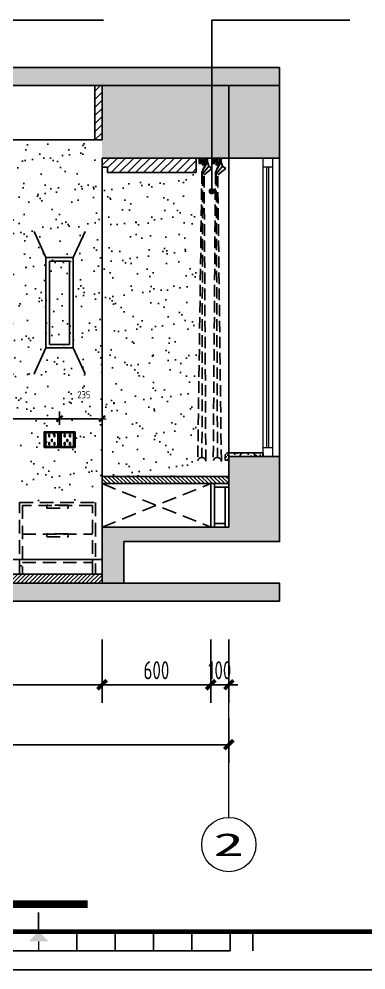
# Model space of a CAD drawing. Header units: millimetres. Extents: x 104198 to 1296755, y -81101 to 81453.
# Drawn here: x 635397 to 637314, y -28742 to -23485 of the extents above; entities that cross this region are included whole.
import ezdxf
from ezdxf.enums import TextEntityAlignment as Align
from ezdxf.xclip import XClip

# ---------------------------------------------------------------- set-up
doc = ezdxf.new("R2010")
doc.units = ezdxf.units.MM
doc.header["$XCLIPFRAME"] = 0
doc.header["$PDMODE"] = 3
for name, pattern in [('Ax-B-comp-L2qt-$0$Ax-B-comp-LG-$0${ Wide Dash }', [12, 4, -2, 4, -2]), ('DASH', [8.89, 6.35, -2.54]), ('HIDDEN2', [0.1875, 0.125, -0.0625])]:
    doc.linetypes.add(name, pattern=pattern)
doc.layers.get('Defpoints').update_dxf_attribs({"color": 250})
for name, color, linetype in [('0家具', 51, 'Continuous'), ('11-PL-原始门窗', 1, 'Continuous'), ('11-插座图', 1, 'Continuous'), ('D■02 地材填充', 250, 'Continuous'), ('FIXTURE', 2, 'Continuous'), ('MF-活动家具', 40, 'Continuous'), ('图纸图框', 165, 'Continuous'), ('墙体', 7, 'Continuous'), ('窗户', 1, 'Continuous')]:
    doc.layers.add(name, color=color, linetype=linetype)
for name, color, linetype, lineweight in [('Axle Number', 150, 'Continuous', 0), ('P★01 活动家具', 51, 'Continuous', 0), ('P★06 平面窗户', 60, 'Continuous', 0)]:
    doc.layers.add(name, color=color, linetype=linetype, lineweight=lineweight)
doc.styles.add('CCD_DIM', font='ARCHS.SHX')
doc.styles.add('尺寸标注', font='ARCHS.SHX', dxfattribs={"width": 0.8})
doc.styles.add('轴号', font='', dxfattribs={"width": 0.8})
doc.styles.add('黑体', font='simhei.ttf', dxfattribs={"width": 0.7})
doc.styles.get('轴号').set_extended_font_data('SimSun')
doc.dimstyles.new('海龍1：20', dxfattribs={"dimscale": 20, "dimtxt": 2, "dimasz": 1, "dimexe": 2, "dimexo": 2, "dimgap": 0.6, "dimtad": 1, "dimdec": 0, "dimrnd": 5, "dimdsep": 46, "dimtxsty": 'CCD_DIM', "dimblk": 'WS-cj', "dimcen": 1, "dimclrd": 44, "dimclre": 44, "dimclrt": 2, "dimadec": 0, "dimazin": 2, "dimtfac": 1, "dimtdec": 4, "dimtix": 1, "dimtmove": 2, "dimatfit": 3, "dimldrblk": 'CCD_Leader_Arrow', "dimfxl": 5, "dimfxlon": 1, "dimtolj": 1, "dimarcsym": 0})
doc.dimstyles.new('海龍1：50', dxfattribs={"dimscale": 50, "dimtxt": 2, "dimasz": 1, "dimexe": 2, "dimexo": 2, "dimgap": 0.6, "dimtad": 1, "dimdec": 0, "dimrnd": 5, "dimdsep": 46, "dimtxsty": 'CCD_DIM', "dimblk": 'WS-cj', "dimcen": 1, "dimclrd": 44, "dimclre": 44, "dimclrt": 2, "dimadec": 0, "dimazin": 2, "dimtfac": 1, "dimtdec": 4, "dimtix": 1, "dimtmove": 2, "dimatfit": 3, "dimldrblk": 'CCD_Leader_Arrow', "dimfxl": 5, "dimfxlon": 1, "dimtolj": 1, "dimarcsym": 0})
doc.dimstyles.new('立面标注', dxfattribs={"dimtxt": 100, "dimasz": 35, "dimexe": 20, "dimexo": 100, "dimtad": 1, "dimdec": 0, "dimtxsty": '黑体', "dimblk": 'ARCHTICK', "dimcen": 80, "dimdle": 20, "dimclrd": 251, "dimclre": 251, "dimclrt": 256, "dimadec": 0, "dimazin": 0, "dimtfac": 1, "dimtdec": 0, "dimtix": 1, "dimtmove": 2, "dimatfit": 3, "dimldrblk": 'DOT', "dimfxl": 200, "dimfxlon": 1, "dimarcsym": 0})

# ---------------------------------------------------------------- blocks, each defined once
blk = doc.blocks.new('kjghhgdgfhdhgfh')
at = {"layer": '图纸图框', "color": 165}
for p, q in [((1235.736097114308, -516.6322323388636), (1235.736097114308, -513.1311886968824)), ((1242.738184398277, -520.1332759807351), (1242.738184398277, -516.6322323388636)), ((1249.74027168213, -520.1332759807351), (1249.74027168213, -516.6322323388636)), ((1256.742358965983, -520.1332759807351), (1256.742358965983, -516.6322323388636)), ((1263.744446249947, -520.1332759807351), (1263.744446249947, -516.6322323388636)), ((1270.746533533805, -520.1332759807351), (1270.746533533805, -516.6322323388636)), ((1274.877765031257, -520.1332759807351), (1274.877765031257, -516.6322323388636)), ((1200.725660694923, -520.1332759807351), (1270.746533533805, -520.1332759807351)), ((1018.449156697091, -523.6475894229297), (1438.44652398302, -523.6475894229297)), ((1018.44915656821, -523.6475897729335), (1438.446523854134, -523.6475897729335)), ((1018.44915656821, -523.6475911731757), (1438.446523854134, -523.6475911731757)), ((1018.449156697091, -523.6475908231721), (1438.44652398302, -523.6475908231721)), ((1018.449156697091, -523.6475908231721), (1438.44652398302, -523.6475908231721))]:
    blk.add_line(p, q, dxfattribs=at)
at = {"layer": '图纸图框', "color": 165, "const_width": 0.840250474066758}
blk.add_lwpolyline([(1431.444436699053, -233.6664052710039), (1035.954374906786, -233.6664052710039), (1035.954374906786, -516.6322323388636), (1431.444436699053, -516.6322323388636)], close=True, dxfattribs=at)
at = {"layer": '图纸图框', "color": 165, "const_width": 0.2100626185166894}
blk.add_lwpolyline([(1235.736097114308, -518.3827541597987), (1235.736097114308, -520.1332759807351)], dxfattribs=at)
at = {"layer": '图纸图框', "color": 165}
blk.add_solid([(1237.486618935353, -518.3827541597987), (1233.98557529337, -518.3827541597987), (1235.736097114308, -516.6322323388636)], dxfattribs=at)
blk = doc.blocks.new('fhdghrthe')
at = {"layer": '11-PL-原始门窗', "color": 251}
for p, q in [((572626.0014296011, 18110.09284391639), (569696.0014296011, 18110.09284391639)), ((572626.0014296011, 18030.09284391639), (569776.0014296011, 18030.09284391639))]:
    blk.add_line(p, q, dxfattribs=at)
at = {"layer": 'P★01 活动家具', "color": 250}
blk.add_line((570036.001429601, 17770.09284391639), (572626.0014296011, 17770.09284391639), dxfattribs=at)
at = {"layer": '墙体', "color": 251}
blk.add_line((570216.0014296011, 17250.09284391639), (572626.0014296011, 17250.09284391639), dxfattribs=at)
at = {"layer": '窗户', "color": 1}
for p, q in [((572626.0014296011, 18190.09284391639), (569616.0014296011, 18190.09284391639)), ((572626.0014296011, 17950.09284391639), (569856.0014296011, 17950.09284391639))]:
    blk.add_line(p, q, dxfattribs=at)
blk = doc.blocks.new('tggg')
at = {"layer": 'MF-活动家具', "color": 8, "linetype": 'Continuous'}
for p, q in [((7229.87220255618, -26803.88507350978), (7163.16632020317, -26803.88507350978)), ((7163.16632020317, -26803.88507350978), (7163.16632020317, -26879.76742645122)), ((7229.87220255618, -26803.88507350978), (7229.87220255618, -26879.76742645122)), ((7229.87220255618, -26879.76742645122), (7163.16632020317, -26879.76742645122))]:
    blk.add_line(p, q, dxfattribs=at)
at = {"layer": 'MF-活动家具', "color": 2, "linetype": 'Continuous'}
blk.add_lwpolyline([(7239.519261379792, -26884.82624998062), (7153.519261379559, -26884.82624998062), (7153.519261379559, -26798.82624998038), (7239.519261379792, -26798.82624998038)], close=True, dxfattribs=at)
at = {"layer": 'MF-活动家具', "color": 8, "linetype": 'Continuous'}
for points in [[(7179.566133090942, -26825.42391664558), (7184.171437376535, -26825.42391664558), (7184.171437376535, -26813.83885296071), (7179.566133090942, -26813.83885296071)], [(7179.566133090942, -26869.4455631561), (7184.171437376535, -26869.4455631561), (7184.171437376535, -26857.86049947123), (7179.566133090942, -26857.86049947123)], [(7194.216609237141, -26851.43780408868), (7198.821913522763, -26851.43780408868), (7198.821913522763, -26839.93049168139), (7194.216609237141, -26839.93049168139)], [(7213.472389668699, -26825.42391664558), (7208.867085383077, -26825.42391664558), (7208.867085383077, -26813.83885296071), (7213.472389668699, -26813.83885296071)], [(7213.472389668699, -26869.4455631561), (7208.867085383077, -26869.4455631561), (7208.867085383077, -26857.86049947123), (7213.472389668699, -26857.86049947123)]]:
    blk.add_lwpolyline(points, close=True, dxfattribs=at)
blk = doc.blocks.new('fhgfhdfhrthe')
at = {"color": 8}
for points in [[(591314.2295047104, -24734.5620213756), (591248.4560682914, -24591.40824785028)], [(591464.2295047104, -24734.5620213756), (591530.0029411294, -24591.40824785028)], [(591314.2295047104, -25234.5620213756), (591248.4560682914, -25377.71579490096)], [(591464.2295047104, -25234.5620213756), (591530.0029411294, -25377.71579490096)]]:
    blk.add_lwpolyline(points, dxfattribs=at)
for points in [[(591464.2295047104, -24734.5620213756), (591314.2295047104, -24734.5620213756), (591314.2295047104, -25234.5620213756), (591464.2295047104, -25234.5620213756)], [(591444.2295047104, -24754.5620213756), (591334.2295047104, -24754.5620213756), (591334.2295047104, -25214.5620213756), (591444.2295047104, -25214.5620213756)]]:
    blk.add_lwpolyline(points, close=True, dxfattribs=at)
blk = doc.blocks.new('_ArchTick')
at = {"color": 2, "linetype": 'ByBlock', "const_width": 0.4}
blk.add_lwpolyline([(-0.5, -0.5), (0.5, 0.5)], dxfattribs=at)
blk = doc.blocks.new('*D671')
at = {"color": 44, "lineweight": -2, "transparency": 16777216}
for p, q in [((633156.0619984849, -26914.99720443529), (633156.0619984849, -27264.99720443529)), ((635856.061998485, -26914.99720443529), (635856.061998485, -27264.99720443529)), ((635856.061998485, -27164.99720443529), (633156.0619984849, -27164.99720443529))]:
    blk.add_line(p, q, dxfattribs=at)
at = {"layer": 'Defpoints', "color": 0, "transparency": 16777216}
for p in [(635856.061998485, -26293.46156288334), (633156.0619984849, -26553.46156288334), (633156.0619984849, -27164.99720443529)]:
    blk.add_point(p, dxfattribs=at)
at = {"color": 44, "lineweight": -2, "transparency": 16777216, "xscale": 50, "yscale": 50, "zscale": 50, "rotation": 180}
blk.add_blockref('_ArchTick', (633156.0619984849, -27164.99720443529), dxfattribs=at)
at = {"color": 44, "lineweight": -2, "transparency": 16777216, "xscale": 50, "yscale": 50, "zscale": 50}
blk.add_blockref('_ArchTick', (635856.061998485, -27164.99720443529), dxfattribs=at)
at = {"color": 2, "transparency": 16777216, "insert": (634506.0619984849, -27084.99720443529), "char_height": 100, "attachment_point": 5, "style": '尺寸标注'}
blk.add_mtext('\\A1;2700', dxfattribs=at)
blk = doc.blocks.new('CCD_Leader_Arrow')
at = {"color": 50, "linetype": 'ByBlock'}
blk.add_line((0, 0), (-1, 0), dxfattribs=at)
for points in [[(-0.8586479999999881, 0.6683735999999953), (-0.5965191999999888, 0.8519200000000069), (-0.2400000000000091, 0), (0, 0)], [(-0.8586479999999881, -0.6683735999999953), (-0.5965191999999888, -0.8519200000000069), (-0.2400000000000091, 0), (0, 0)]]:
    blk.add_solid(points, dxfattribs=at)
blk = doc.blocks.new('WS-cj')
blk.add_hatch(color=2).paths.add_polyline_path([(0.5879038905250127, 0.8177135944101792), (-0.8177135944101792, -0.5879038905250127), (-0.5879038905245579, -0.817713594410634), (0.817713594410634, 0.5879038905247853)])
at = {"color": 2, "linetype": 'ByBlock', "lineweight": 0}
for p, q in [((-1.099999999999909, 0), (0, 0)), ((0, 0), (1.099999999999909, 0))]:
    blk.add_line(p, q, dxfattribs=at)
at = {"color": 2}
blk.add_lwpolyline([(0.5879038905250127, 0.8177135944101792), (-0.8177135944101792, -0.5879038905250127), (-0.5879038905245579, -0.817713594410634), (0.817713594410634, 0.5879038905247853)], close=True, dxfattribs=at)
blk = doc.blocks.new('*D672')
at = {"color": 44, "lineweight": -2, "transparency": 16777216}
for p, q in [((632556.0619984849, -27246.39183632564), (632556.0619984849, -27596.39183632564)), ((636556.061998485, -27350.58635713226), (636556.061998485, -27596.39183632564)), ((632556.0619984849, -27496.39183632564), (636556.061998485, -27496.39183632564))]:
    blk.add_line(p, q, dxfattribs=at)
at = {"layer": 'Defpoints', "color": 0, "transparency": 16777216}
for p in [(632556.0619984849, -26603.46156288334), (636556.061998485, -27250.58635713226), (636556.061998485, -27496.39183632564)]:
    blk.add_point(p, dxfattribs=at)
at = {"color": 44, "lineweight": -2, "transparency": 16777216, "xscale": 50, "yscale": 50, "zscale": 50, "rotation": 180}
blk.add_blockref('_ArchTick', (632556.0619984849, -27496.39183632564), dxfattribs=at)
at = {"color": 44, "lineweight": -2, "transparency": 16777216, "xscale": 50, "yscale": 50, "zscale": 50}
blk.add_blockref('_ArchTick', (636556.061998485, -27496.39183632564), dxfattribs=at)
at = {"color": 2, "transparency": 16777216, "insert": (634556.0619984849, -27416.39183632564), "char_height": 100, "attachment_point": 5, "style": '尺寸标注'}
blk.add_mtext('\\A1;4000', dxfattribs=at)
blk = doc.blocks.new('hl_Axis-A3')
at = {"color": 150, "ltscale": 2}
blk.add_line((16.00001264355095, -2.628404866592651e-05), (1.264355095287328e-05, -2.628404866555911e-05), dxfattribs=at)
at = {"color": 150}
blk.add_circle((19.00001264355095, -2.628404866592651e-05), 3, dxfattribs=at)
at = {"color": 2, "style": '轴号', "width": 3.15}
blk.add_attdef('轴号', text='', height=2.5, dxfattribs=at).set_placement((17.31251264355095, -1.273923342872195), (20.68751264355095, -1.273923342872195), align=Align.FIT)
blk = doc.blocks.new('*D673')
at = {"color": 44, "lineweight": -2, "transparency": 16777216}
for p, q in [((636456.061998485, -26914.99720443529), (636456.061998485, -27264.99720443529)), ((636556.061998485, -26914.99720443529), (636556.061998485, -27264.99720443529)), ((636456.061998485, -27164.99720443529), (636406.061998485, -27164.99720443529)), ((636456.061998485, -27164.99720443529), (636556.061998485, -27164.99720443529)), ((636556.061998485, -27164.99720443529), (636606.061998485, -27164.99720443529))]:
    blk.add_line(p, q, dxfattribs=at)
at = {"layer": 'Defpoints', "color": 0, "transparency": 16777216}
for p in [(636456.061998485, -26293.46156288334), (636556.061998485, -26293.46156288334), (636556.061998485, -27164.99720443529)]:
    blk.add_point(p, dxfattribs=at)
at = {"color": 44, "lineweight": -2, "transparency": 16777216, "xscale": 50, "yscale": 50, "zscale": 50}
blk.add_blockref('_ArchTick', (636456.061998485, -27164.99720443529), dxfattribs=at)
at = {"color": 44, "lineweight": -2, "transparency": 16777216, "xscale": 50, "yscale": 50, "zscale": 50, "rotation": 180}
blk.add_blockref('_ArchTick', (636556.061998485, -27164.99720443529), dxfattribs=at)
at = {"color": 2, "transparency": 16777216, "insert": (636506.061998485, -27084.99720443529), "char_height": 100, "attachment_point": 5, "style": '尺寸标注'}
blk.add_mtext('\\A1;100', dxfattribs=at)
blk = doc.blocks.new('*D674')
at = {"color": 44, "lineweight": -2, "transparency": 16777216}
for p, q in [((635856.061998485, -26914.99720443529), (635856.061998485, -27264.99720443529)), ((636456.061998485, -26914.99720443529), (636456.061998485, -27264.99720443529)), ((635856.061998485, -27164.99720443529), (636456.061998485, -27164.99720443529))]:
    blk.add_line(p, q, dxfattribs=at)
at = {"layer": 'Defpoints', "color": 0, "transparency": 16777216}
for p in [(635856.061998485, -26293.46156288334), (636456.061998485, -26293.46156288334), (636456.061998485, -27164.99720443529)]:
    blk.add_point(p, dxfattribs=at)
at = {"color": 44, "lineweight": -2, "transparency": 16777216, "xscale": 50, "yscale": 50, "zscale": 50, "rotation": 180}
blk.add_blockref('_ArchTick', (635856.061998485, -27164.99720443529), dxfattribs=at)
at = {"color": 44, "lineweight": -2, "transparency": 16777216, "xscale": 50, "yscale": 50, "zscale": 50}
blk.add_blockref('_ArchTick', (636456.061998485, -27164.99720443529), dxfattribs=at)
at = {"color": 2, "transparency": 16777216, "insert": (636156.061998485, -27084.99720443529), "char_height": 100, "attachment_point": 5, "style": '尺寸标注'}
blk.add_mtext('\\A1;600', dxfattribs=at)
blk = doc.blocks.new('rf g')
at = {"color": 250, "linetype": 'DASH', "ltscale": 10}
for p, q in [((595649.1476221359, -24315.4615628795), (595649.1476221362, -24320.38082271116)), ((595649.1476221359, -24322.37970078771), (595649.1476221362, -24334.52680637059)), ((595649.1476221359, -24322.37970078771), (595649.1476221359, -24334.52680637059)), ((595649.1476221359, -24336.52568444703), (595649.1476221359, -24341.4615628795)), ((595694.5211942568, -24313.4615628795), (595651.1476221359, -24313.4615628795)), ((595652.1476221359, -24338.4615628795), (595652.1476221362, -24318.4615628795)), ((595653.5678208645, -24322.91096680099), (595653.5678208645, -24337.92396347586)), ((595654.1476221359, -24316.46156287962), (595658.3468609913, -24316.46156287962)), ((595659.5678208645, -24337.92396347562), (595659.5678208645, -24322.91097498813)), ((595659.5678208645, -24337.92396347562), (595659.5678208645, -24322.91097498813)), ((595660.5320555535, -24316.46156287962), (595660.5320555537, -24318.4615628795)), ((595660.5320555535, -24316.46156287962), (595685.1367608393, -24316.46156287962)), ((595695.5124068861, -24335.09633002023, 1.704526948742568e-05), (595664.4701183299, -24392.19719391281, 1.704526948742568e-05)), ((595668.6344081964, -24339.08575660468), (595668.6344081964, -24329.40697595023)), ((595670.4344081965, -24330.74635954469), (595670.4344081965, -24317.60095993918)), ((595671.4202740025, -24316.46156287962), (595674.2485423903, -24316.46156287962)), ((595674.2485423903, -24331.88575660461), (595671.4202740025, -24331.88575660461)), ((595675.2344081963, -24317.60095993918), (595675.2344081963, -24330.74635954469)), ((595677.0344081963, -24329.40697595023), (595677.0344081963, -24339.08575660468)), ((595685.1367608393, -24316.46156287962), (595685.1367608395, -24318.4615628795)), ((595686.1009955283, -24337.92396347562), (595686.1009955283, -24322.91097498813)), ((595686.1009955283, -24337.92396347562), (595686.1009955283, -24322.91097498813)), ((595687.3219554015, -24316.46156287962), (595691.5211942568, -24316.46156287962)), ((595691.5211942568, -24316.46156287962), (595687.3219554015, -24316.46156287962)), ((595692.1009955283, -24322.91096680099), (595692.1009955283, -24337.92396347586)), ((595693.5211942568, -24318.4615628795), (595693.5211942568, -24338.4615628795)), ((595693.5211942568, -24338.4615628795), (595693.5211942568, -24318.4615628795)), ((595703.2489531662, -24359.01772451762, 1.704526948742568e-05), (595695.5124068861, -24335.09633002023, 1.704526948742568e-05)), ((595696.5211942568, -24315.4615628795), (595696.5211942568, -24320.38082271162)), ((595696.5211942568, -24322.37970078771), (595696.5211942573, -24334.5268063707)), ((595696.5211942568, -24322.37970078771), (595696.5211942568, -24334.5268063707)), ((595696.5211942573, -24336.52568444703), (595696.5211942568, -24341.4615628795)), ((595724.2336851219, -24315.4615628795), (595724.2336851219, -24320.38082271162)), ((595724.2336851219, -24322.37970078771), (595724.2336851219, -24334.5268063707)), ((595724.2336851219, -24322.37970078771), (595724.2336851216, -24334.5268063707)), ((595724.2336851216, -24336.52568444703), (595724.2336851219, -24341.4615628795)), ((595769.6072572428, -24313.4615628795), (595726.2336851219, -24313.4615628795)), ((595727.2336851219, -24338.4615628795), (595727.2336851219, -24318.4615628795)), ((595728.6538838502, -24322.91096680099), (595728.6538838502, -24337.92396347586)), ((595729.2336851219, -24316.46156287962), (595733.4329239773, -24316.46156287962)), ((595734.6538838502, -24337.92396347562), (595734.6538838502, -24322.91097498813)), ((595734.6538838502, -24337.92396347562), (595734.6538838502, -24322.91097498813)), ((595735.6181185395, -24316.46156287962), (595735.6181185395, -24318.4615628795)), ((595735.6181185395, -24316.46156287962), (595760.222823825, -24316.46156287962)), ((595770.5984698718, -24335.09633002023, 1.704526948742568e-05), (595739.5561813156, -24392.19719391281, 1.704526948742568e-05)), ((595743.7204711821, -24339.08575660491), (595743.7204711821, -24329.40697595046)), ((595745.5204711822, -24330.74635954492), (595745.5204711822, -24317.60095993965)), ((595746.5063369882, -24316.46156287962), (595749.3346053762, -24316.46156287962)), ((595749.3346053762, -24331.88575660461), (595746.5063369882, -24331.88575660461)), ((595750.3204711825, -24317.60095993965), (595750.3204711825, -24330.74635954492)), ((595752.120471182, -24329.40697595046), (595752.120471182, -24339.08575660491)), ((595760.222823825, -24316.46156287962), (595760.2228238252, -24318.4615628795)), ((595761.187058514, -24337.92396347562), (595761.187058514, -24322.91097498813)), ((595761.187058514, -24337.92396347562), (595761.187058514, -24322.91097498813)), ((595762.4080183872, -24316.46156287962), (595766.6072572428, -24316.46156287962)), ((595766.6072572428, -24316.46156287962), (595762.4080183872, -24316.46156287962)), ((595767.187058514, -24322.91096680099), (595767.187058514, -24337.92396347586)), ((595768.6072572428, -24318.4615628795), (595768.6072572428, -24338.4615628795)), ((595768.6072572428, -24338.4615628795), (595768.6072572428, -24318.4615628795)), ((595778.3350161519, -24359.01772451797, 1.704526948742568e-05), (595770.5984698718, -24335.09633002023, 1.704526948742568e-05)), ((595771.6072572428, -24315.4615628795), (595771.6072572428, -24320.38082271162)), ((595771.6072572428, -24322.37970078771), (595771.6072572428, -24334.5268063707)), ((595771.6072572428, -24322.37970078771), (595771.6072572428, -24334.5268063707)), ((595771.6072572428, -24336.52568444703), (595771.6072572428, -24341.4615628795)), ((595661.534705024, -24343.4615628795), (595651.1476221359, -24343.4615628795)), ((595659.2427584322, -24340.4615628795), (595654.1476221359, -24340.4615628795)), ((595660.0696015873, -24339.18498733954), (595659.2427584322, -24340.4615628795)), ((595661.534705024, -24343.4615628795), (595661.534705024, -24339.33520791633)), ((595668.6200887612, -24348.40225917124), (595666.6097287699, -24352.28984836279)), ((595666.6097287699, -24352.28984836279), (595668.3862502007, -24353.20852763497)), ((595668.3862502007, -24353.20852763497), (595670.2846888783, -24349.53736937733)), ((595668.6344081964, -24339.08575660468), (595668.6344081964, -24339.08575660468)), ((595681.974597388, -24354.52506078826), (595670.6742689908, -24377.09687339631)), ((595670.6742689908, -24377.09687339631), (595672.4931014657, -24377.92236569233)), ((595671.0344081963, -24343.42777741479), (595671.0344081963, -24339.71671099099)), ((595671.6344081964, -24343.88575660461), (595671.3344081964, -24343.88575660461)), ((595671.6344081967, -24351.68575660465), (595671.6344081964, -24342.9999973909)), ((595703.2489531662, -24359.01772451762, 1.704526948742568e-05), (595672.4635071647, -24396.36726369639, 1.704526948742568e-05)), ((595672.4931014657, -24377.92236569233), (595683.7205209346, -24356.21103301749)), ((595672.49980011, -24342.08575660468), (595673.1690162828, -24342.08575660468)), ((595672.4998001102, -24352.59999739088), (595673.169016283, -24352.59999739088)), ((595674.0344081963, -24343.36505037686), (595674.0344081963, -24351.68575660465)), ((595674.3344081964, -24343.88575660461), (595674.0344081963, -24343.88575660461)), ((595674.6344081964, -24339.71671099099), (595674.6344081964, -24343.42777741479)), ((595677.1692302078, -24405.59122435912, 1.704526948742568e-05), (595720.2051261044, -24371.75367745792, 1.704526948742568e-05)), ((595684.1341113688, -24343.4615628795), (595684.1341113688, -24339.33520791633)), ((595684.1341113688, -24343.4615628795), (595694.5211942568, -24343.4615628795)), ((595685.5992148055, -24339.18498733954), (595686.4260579608, -24340.4615628795)), ((595686.4260579608, -24340.4615628795), (595691.5211942568, -24340.4615628795)), ((595691.5211942568, -24340.4615628795), (595687.2372870897, -24340.4615628795)), ((595720.2051261044, -24371.75367745792, 1.704526948742568e-05), (595703.2489531662, -24359.01772451762, 1.704526948742568e-05)), ((595736.6207680097, -24343.4615628795), (595726.2336851219, -24343.4615628795)), ((595734.3288214179, -24340.4615628795), (595729.2336851219, -24340.4615628795)), ((595735.155664573, -24339.18498733954), (595734.3288214179, -24340.4615628795)), ((595736.6207680097, -24343.4615628795), (595736.6207680097, -24339.33520791633)), ((595743.7061517469, -24348.40225917136), (595741.6957917558, -24352.28984836279)), ((595741.6957917558, -24352.28984836279), (595743.4723131866, -24353.20852763497)), ((595743.4723131866, -24353.20852763497), (595745.370751864, -24349.53736937756)), ((595743.7204711821, -24339.08575660491), (595743.7204711821, -24339.08575660491)), ((595757.0606603737, -24354.52506078826), (595745.7603319765, -24377.09687339666)), ((595745.7603319765, -24377.09687339666), (595747.5791644519, -24377.92236569233)), ((595746.120471182, -24343.42777741479), (595746.120471182, -24339.71671099099)), ((595746.7204711821, -24343.88575660461), (595746.4204711821, -24343.88575660461)), ((595746.7204711824, -24351.68575660465), (595746.7204711821, -24342.9999973909)), ((595778.3350161519, -24359.01772451797, 1.704526948742568e-05), (595747.5495701507, -24396.36726369639, 1.704526948742568e-05)), ((595747.5791644519, -24377.92236569233), (595758.8065839203, -24356.21103301749)), ((595747.5858630957, -24342.08575660491), (595748.2550792685, -24342.08575660491)), ((595747.5858630959, -24352.59999739088), (595748.2550792685, -24352.59999739088)), ((595749.120471182, -24343.36505037686), (595749.1204711823, -24351.68575660465)), ((595749.4204711821, -24343.88575660461), (595749.120471182, -24343.88575660461)), ((595749.7204711821, -24339.71671099099), (595749.7204711821, -24343.42777741479)), ((595752.2552931937, -24405.59122435912, 1.704526948742568e-05), (595797.8408871088, -24371.75367745792, 1.704526948742568e-05)), ((595759.2201743545, -24343.4615628795), (595759.2201743545, -24339.33520791633)), ((595759.2201743545, -24343.4615628795), (595769.6072572428, -24343.4615628795)), ((595760.6852777912, -24339.18498733954), (595761.5121209463, -24340.4615628795)), ((595761.5121209463, -24340.4615628795), (595766.6072572428, -24340.4615628795)), ((595766.6072572428, -24340.4615628795), (595762.3233500756, -24340.4615628795)), ((595797.8408871088, -24371.75367745792, 1.704526948742568e-05), (595778.3350161519, -24359.01772451797, 1.704526948742568e-05)), ((595664.4701183299, -24392.19719391281, 1.704526948742568e-05), (595641.9096305296, -25988.18563581663, 1.704526948742568e-05)), ((595668.8192201066, -24404.39086756599, 1.704526948742568e-05), (595665.1283715777, -25964.27483530794, 1.704526948742568e-05)), ((595686.5123626674, -25987.64573282687, 1.704526948742568e-05), (595677.1692302078, -24405.59122435912, 1.704526948742568e-05)), ((595739.5561813156, -24392.19719391281, 1.704526948742568e-05), (595727.6520985486, -25988.18563581663, 1.704526948742568e-05)), ((595743.9052830923, -24404.39086756599, 1.704526948742568e-05), (595750.8708395967, -25964.27483530794, 1.704526948742568e-05)), ((595772.2548306864, -25987.64573282687, 1.704526948742568e-05), (595752.2552931937, -24405.59122435912, 1.704526948742568e-05))]:
    blk.add_line(p, q, dxfattribs=at)
for centre, radius, start, end in [((595651.1476221359, -24315.4615628795), 2, 90, 180), ((595649.1476221362, -24321.38026174961), 0.9994390381325501, 270.0000000133402, 90), ((595649.1476221362, -24335.52624540858), 0.9994390381325501, 270, 90.00000001334021), ((595654.147622136, -24318.46156287944), 1.999999999825377, 90.0000000066701, 180.0000000016675), ((595656.5678208645, -24324.16470477482), 3.251439512887316, 22.68053429881643, 157.3193326008022), ((595661.020501879, -24315.73411893344), 2.770835666684889, 195.2205892097525, 259.8467734637628), ((595669.0188435232, -24341.70843626047), 4.150705395976551, 95.31431011780643, 117.5623907654764), ((595670.3937946237, -24325.89727582398), 1.820027095789303, 88.7213489957722, 165.1681963814667), ((595670.3937946237, -24325.89727582398), 1.820027095789303, 88.7213489957722, 165.1681963814667), ((595664.1690529555, -24327.41917845258), 4.8878150863952, 336.0032848592423, 23.99671514075765), ((595671.420366036, -24317.45785231749), 0.996289442270302, 89.99470723037574, 188.2585677728383), ((595671.420366036, -24330.88946716662), 0.996289442270302, 171.7414322271617, 270.0052927696242), ((595674.2484503568, -24317.45785231749), 0.996289442270302, 351.7414322271617, 90.00529276962429), ((595674.2484503568, -24330.88946716662), 0.996289442270302, 269.9947072303757, 8.258567772838305), ((595675.2750217691, -24325.89727582398), 1.820027095789303, 14.83180361853334, 91.27865100422781), ((595681.4997634373, -24327.41917845258), 4.8878150863952, 156.0032848592423, 203.9967151407577), ((595676.6499728695, -24341.70843626047), 4.150705395976551, 62.43760923452356, 84.68568988219356), ((595684.6483145138, -24315.73411893369), 2.77083566647371, 280.153226529451, 344.7794107920578), ((595689.1009955285, -24324.16470477482), 3.251439512887316, 22.68066739919782, 157.3194657011836), ((595691.521194257, -24318.46156287956), 1.999999999941792, 1.667526652835144e-09, 90.0000000066701), ((595691.521194257, -24318.46156287956), 1.999999999941792, 1.667526652835144e-09, 90.0000000066701), ((595694.5211942568, -24315.4615628795), 2, 0, 90), ((595696.5211942568, -24321.38026174961), 0.9994390381325501, 90.00000001334021, 270), ((595696.5211942568, -24335.52624540858), 0.9994390381325501, 90, 270.0000000133402), ((595726.2336851219, -24315.4615628795), 2, 90, 180), ((595724.2336851219, -24321.38026174961), 0.9994390381325501, 270.0000000133402, 90), ((595724.2336851219, -24335.52624540881), 0.9994390381325501, 270, 90.00000001334021), ((595729.2336851219, -24318.46156287956), 1.999999999941792, 90, 179.9999999983325), ((595731.6538838502, -24324.16470477482), 3.251439512887316, 22.68053429881643, 157.3193326008022), ((595736.1065648647, -24315.73411893344), 2.770835666684889, 195.2205892097525, 259.8467734637628), ((595744.1049065089, -24341.70843626047), 4.150705395976551, 95.31431011780643, 117.5623907654764), ((595745.4798576094, -24325.89727582433), 1.820027095789303, 88.7213489957722, 165.1681963814667), ((595745.4798576094, -24325.89727582433), 1.820027095789303, 88.7213489957722, 165.1681963814667), ((595739.2551159412, -24327.41917845258), 4.8878150863952, 336.0032848592423, 23.99671514075765), ((595746.5064290217, -24317.4578523176), 0.996289442270302, 89.99470723037574, 188.2585677728383), ((595746.5064290217, -24330.88946716685), 0.996289442270302, 171.7414322271617, 270.0052927696242), ((595749.3345133427, -24317.4578523176), 0.996289442270302, 351.7414322271617, 90.00529276962429), ((595749.3345133427, -24330.88946716685), 0.996289442270302, 269.9947072303757, 8.258567772838305), ((595750.3610847548, -24325.89727582433), 1.820027095789303, 14.83180361853334, 91.27865100422781), ((595756.585826423, -24327.41917845258), 4.8878150863952, 156.0032848592423, 203.9967151407577), ((595751.7360358553, -24341.70843626047), 4.150705395976551, 62.43760923452356, 84.68568988219356), ((595759.7343774996, -24315.73411893369), 2.77083566647371, 280.153226529451, 344.7794107920578), ((595764.1870585142, -24324.16470477487), 3.251439513012965, 22.68066739919782, 157.3194657011836), ((595766.6072572429, -24318.46156287956), 1.999999999941792, 1.667526652835144e-09, 90.0000000066701), ((595766.6072572429, -24318.46156287956), 1.999999999941792, 1.667526652835144e-09, 90.0000000066701), ((595769.6072572428, -24315.4615628795), 2, 0, 90), ((595771.6072572428, -24321.38026174961), 0.9994390381325501, 90.00000001334021, 270), ((595771.6072572428, -24335.52624540881), 0.9994390381325501, 90, 270.0000000133402), ((595651.1476221359, -24341.4615628795), 2, 180, 270), ((595654.1476221359, -24338.4615628795), 2, 180, 270), ((595656.5678208647, -24336.67022550234), 3.251439512888518, 202.6806673978516, 337.3194656963755), ((595660.7619365198, -24339.65233251683), 0.8353078314763128, 22.31200324487, 145.9795642416505), ((595667.4634275318, -24338.69144926278), 0.7566042922858724, 118.8585680628249, 287.8987428311678), ((595669.0188435232, -24341.70843626047), 2.650705395984806, 98.33909339976425, 119.9384136899958), ((595675.2660209481, -24354.05533005071), 8.725000000080563, 16.6474576460583, 139.6153065517258), ((595672.8344081964, -24327.98994931334), 11.86410297683468, 249.2672755221948, 290.7327244778052), ((595675.2660226566, -24354.05532674645), 6.72499999987315, 355.9946898001135, 137.7926804191706), ((595671.919608715, -24343.17517273559), 0.9205373876109598, 195.9268580531568, 230.526876980942), ((595672.7428572574, -24343.18252388388), 1.123376713815309, 102.4955033533155, 170.6491136549935), ((595672.7428572574, -24351.50323011179), 1.123376713815309, 189.3508863450065, 257.5044966466845), ((595672.9259591359, -24343.18252388388), 1.123376713815309, 350.6491136549935, 77.5044966466845), ((595672.9259591359, -24351.50323011179), 1.123376713815309, 282.4955033533155, 9.350886345006511), ((595673.7492076778, -24343.17517273559), 0.9205373876109598, 309.4731230190579, 344.0731419468432), ((595676.6499728695, -24341.70843626047), 2.650705395984806, 60.0615863100042, 81.66090660023573), ((595678.205388861, -24338.69144926278), 0.7566042922858724, 252.1012571688322, 61.14143193717514), ((595675.2660209581, -24354.05533008285), 8.724999999751349, 345.6956861797319, 16.64745786615552), ((595684.9068798732, -24339.65233251683), 0.8353078314763128, 34.02043575834953, 157.68799675513), ((595689.1009955285, -24336.67022550234), 3.251439512888518, 202.6805343036245, 337.3193326021484), ((595691.5211942568, -24338.4615628795), 2, 270, 0), ((595691.5211942568, -24338.4615628795), 2, 270, 0), ((595694.5211942568, -24341.4615628795), 2, 270, 0), ((595726.2336851219, -24341.4615628795), 2, 180, 270), ((595729.2336851219, -24338.4615628795), 2, 180, 270), ((595731.6538838504, -24336.67022550234), 3.251439512888518, 202.6806673978516, 337.3194656963755), ((595735.8479995055, -24339.65233251683), 0.8353078314763128, 22.31200324487, 145.9795642416505), ((595742.5494905175, -24338.69144926313), 0.7566042922858724, 118.8585680628249, 287.8987428311678), ((595744.1049065089, -24341.70843626047), 2.650705395984806, 98.33909339976425, 119.9384136899958), ((595750.3520839339, -24354.05533005077), 8.72500000004147, 16.647457646258, 139.6153065517258), ((595747.9204711821, -24327.98994931357), 11.86410297683468, 249.2672755221948, 290.7327244778052), ((595750.3520856423, -24354.05532674657), 6.72499999979494, 355.9946898011532, 137.7926804216409), ((595747.0056717007, -24343.17517273559), 0.9205373876109598, 195.9268580531568, 230.526876980942), ((595747.8289202431, -24343.18252388388), 1.123376713815309, 102.4955033533155, 170.6491136549935), ((595747.8289202433, -24351.50323011179), 1.123376713815309, 189.3508863450065, 257.5044966466845), ((595748.0120221213, -24343.18252388388), 1.123376713815309, 350.6491136549935, 77.5044966466845), ((595748.0120221213, -24351.50323011179), 1.123376713815309, 282.4955033533155, 9.350886345006511), ((595748.8352706635, -24343.17517273559), 0.9205373876109598, 309.4731230190579, 344.0731419468432), ((595751.7360358553, -24341.70843626047), 2.650705395984806, 60.0615863100042, 81.66090660023573), ((595753.2914518467, -24338.69144926313), 0.7566042922858724, 252.1012571688322, 61.14143193717514), ((595750.3520839438, -24354.05533008285), 8.724999999751349, 345.6956861797319, 16.64745786615552), ((595759.992942859, -24339.65233251677), 0.8353078313451339, 34.02043575869505, 157.6879967559013), ((595764.187058514, -24336.67022550234), 3.251439512888518, 202.6805343036245, 337.3193326021484), ((595766.6072572428, -24338.4615628795), 2, 270, 0), ((595766.6072572428, -24338.4615628795), 2, 270, 0), ((595769.6072572428, -24341.4615628795), 2, 270, 0), ((595679.834153808, -24404.55439217987, 1.704526948742568e-05), 11.0161474546468, 131.9958374084099, 179.1494654210237), ((595754.9202167937, -24404.55439218014, 1.704526948742568e-05), 11.01614745476628, 131.9958374082705, 179.1494654195648), ((595664.1847170005, -25991.35470425404), 22.34193969712892, 3.94510192730885, 175.6755017243756), ((595749.9271850192, -25991.35470425404), 22.34193969712892, 3.94510192730885, 175.6755017243756)]:
    blk.add_arc(centre, radius, start, end, dxfattribs=at)
blk = doc.blocks.new('fghgfdhh')
at = {"color": 250, "linetype": 'HIDDEN2', "ltscale": 600}
for p, q in [((632978.7432557825, -32659.72111455513), (632558.7432557831, -32659.72111455513)), ((632558.7432557831, -32659.72111455513), (632558.7432557831, -33055.72111455513)), ((632574.5832557831, -33055.72111455513), (632574.5832557831, -32675.56111455512)), ((632574.5832557831, -32675.56111455512), (632962.9032557826, -32675.56111455512)), ((632962.9032557826, -32675.56111455512), (632962.9032557826, -33055.72111455513)), ((632978.7432557825, -33055.72111455513), (632978.7432557825, -32659.72111455513)), ((632962.9032557826, -32833.96111455512), (632574.5832557831, -32833.96111455512)), ((632962.9032557826, -32992.36111450792), (632574.5832557831, -32992.36111450792)), ((632964.9256514692, -33010.17142239284), (632972.4997392526, -33009.10333773089)), ((632964.9256514692, -33010.17142239284), (632972.4997392526, -33009.10333773089)), ((632964.9256514692, -33010.17142239284), (632972.4997392526, -33009.10333773089)), ((632964.9256514692, -33010.17142239284), (632972.4997392526, -33009.10333773089)), ((632964.9256514692, -33010.17142239284), (632972.4997392526, -33009.10333773089)), ((632964.9256514692, -33010.17142239284), (632972.4997392526, -33009.10333773089)), ((632964.9256514692, -33010.17142239284), (632972.4997392526, -33009.10333773089)), ((632964.9256514692, -33010.17142239284), (632972.4997392526, -33009.10333773089)), ((632964.9256514692, -33010.17142239284), (632972.4997392526, -33009.10333773089)), ((632964.9256514692, -33010.17142239284), (632972.4997392526, -33009.10333773089)), ((632964.9256514692, -33010.17142239284), (632972.4997392526, -33009.10333773089)), ((632964.9256514692, -33010.17142239284), (632972.4997392526, -33009.10333773089)), ((632558.7432557831, -33055.72111455513), (632574.5832557831, -33055.72111455513)), ((632962.9032557354, -33055.72111455513), (632978.7432557825, -33055.72111455513))]:
    blk.add_line(p, q, dxfattribs=at)
for points in [[(632828.1432561133, -32691.13293107394), (632709.3432561132, -32691.13293107394), (632709.3432561132, -32675.29293107393), (632828.1432561133, -32675.29293107393)], [(632828.1432557827, -32849.53293173483), (632709.3432557827, -32849.53293173483), (632709.3432557827, -32833.69293173483), (632828.1432557827, -32833.69293173483)]]:
    blk.add_lwpolyline(points, close=True, dxfattribs=at)
blk = doc.blocks.new('ghfdhrhr')
at = {"color": 2, "xscale": -1}
blk.add_blockref('fghgfdhh', (1268378.339585495, 0), dxfattribs=at)
blk = doc.blocks.new('*D768')
at = {"color": 44, "lineweight": -2, "transparency": 16777216}
for p, q in [((633371.0619995549, -25727.4615472851), (633371.0619995549, -25654.27237584651)), ((633391.0619995549, -25694.27237584651), (635601.061999588, -25694.27237584651)), ((635621.061999588, -25727.4615472851), (635621.061999588, -25654.27237584651))]:
    blk.add_line(p, q, dxfattribs=at)
at = {"layer": 'Defpoints', "color": 0, "transparency": 16777216}
for p in [(635621.061999588, -25694.27237584651), (633371.0619995549, -25767.4615472851), (635621.061999588, -25767.4615472851)]:
    blk.add_point(p, dxfattribs=at)
at = {"color": 44, "lineweight": -2, "transparency": 16777216, "xscale": 20, "yscale": 20, "zscale": 20, "rotation": 180}
blk.add_blockref('WS-cj', (633371.0619995549, -25694.27237584651), dxfattribs=at)
at = {"color": 44, "lineweight": -2, "transparency": 16777216, "xscale": 20, "yscale": 20, "zscale": 20}
blk.add_blockref('WS-cj', (635621.061999588, -25694.27237584651), dxfattribs=at)
at = {"color": 2, "transparency": 16777216, "insert": (634505.8947522568, -25562.27237584651), "char_height": 40, "attachment_point": 5, "style": 'CCD_DIM'}
blk.add_mtext('\\A1;2250', dxfattribs=at)
blk = doc.blocks.new('*D769')
at = {"color": 44, "lineweight": -2, "transparency": 16777216}
for p, q in [((635621.061999588, -25727.4615472851), (635621.061999588, -25654.27237584651)), ((635641.061999588, -25694.27237584651), (635836.061998485, -25694.27237584651)), ((635856.061998485, -25794.27237584651), (635856.061998485, -25654.27237584651))]:
    blk.add_line(p, q, dxfattribs=at)
at = {"layer": 'Defpoints', "color": 0, "transparency": 16777216}
for p in [(635856.061998485, -25694.27237584651), (635621.061999588, -25767.4615472851), (635856.061998485, -26013.46156288334)]:
    blk.add_point(p, dxfattribs=at)
at = {"color": 44, "lineweight": -2, "transparency": 16777216, "xscale": 20, "yscale": 20, "zscale": 20, "rotation": 180}
blk.add_blockref('WS-cj', (635621.061999588, -25694.27237584651), dxfattribs=at)
at = {"color": 44, "lineweight": -2, "transparency": 16777216, "xscale": 20, "yscale": 20, "zscale": 20}
blk.add_blockref('WS-cj', (635856.061998485, -25694.27237584651), dxfattribs=at)
at = {"color": 2, "transparency": 16777216, "insert": (635755.3291629956, -25562.27237584651), "char_height": 40, "attachment_point": 5, "style": 'CCD_DIM'}
blk.add_mtext('\\A1;235', dxfattribs=at)
blk = doc.blocks.new('_Dot')
at = {"color": 2, "linetype": 'ByBlock', "lineweight": -2}
blk.add_line((-0.5, 0), (-1, 0), dxfattribs=at)
at = {"color": 2, "linetype": 'ByBlock', "const_width": 0.5}
blk.add_lwpolyline([(-0.25, 0, 1), (0.25, 0, 1)], format="xyb", close=True, dxfattribs=at)

msp = doc.modelspace()

# ---------------------------------------------------------------- hatches: boundary and pattern name
h = msp.add_hatch(color=252)
h.dxf.hatch_style = 1
h.paths.add_polyline_path([(636836.0619984851, -23753.46156288334), (632416.0619984849, -23753.46156288334), (632416.0619984849, -23853.46156288334), (632556.0619984849, -23853.46156288334), (633196.061994072, -23853.46156288334), (636836.061998485, -23853.46156288334)])
h.paths.add_polyline_path([(636836.061998485, -23853.46156288334), (636556.0619984851, -23853.46156288334), (636556.061998485, -24253.46156288334), (636836.061998485, -24253.46156288334)])
h.paths.add_polyline_path([(636556.061998485, -23853.46156288334), (635856.061998485, -23853.46156288334), (635856.0619984851, -24253.46156288334), (636556.0619984851, -24253.46156288334)])
h.paths.add_polyline_path([(636836.061998485, -25903.46156288334), (636556.061998485, -25903.46156288334), (636556.061998485, -25923.46156288334), (636556.061998485, -26293.46156288335), (635856.061998485, -26293.46156288334), (635856.061998485, -26603.46156288334), (635976.0619984849, -26603.46156288334), (635976.0619984851, -26373.46156288335), (636836.061998485, -26373.46156288334)])
h.paths.add_polyline_path([(636836.0619984849, -26603.46156288334), (632416.0619984849, -26603.46156288334), (632416.0619984849, -26703.46156288334), (636836.061998485, -26703.46156288334)])
h.paths.add_polyline_path([(632556.0619984849, -23853.46156288334), (632416.0619984849, -23853.46156288334), (632416.0619984849, -26603.46156288334), (632556.0619984849, -26603.46156288334)])
h = msp.add_hatch()
h.set_pattern_fill('AR-SAND', color=8, scale=3, style=0)
h.set_pattern_definition([(37.50000000000001, (633156.0619984849, -24213.46156288334), (-4.800093887952137, 146.8239711988027), [0, -115.824, 0, -129.54, 0, -123.825]), (7.499999999999999, (633156.0619984849, -24213.46156288334), (134.8569849414008, 215.0475301705063), [0, -62.48400000000001, 0, -104.394, 0, -40.005]), (327.5, (633062.3359984849, -24213.46156288334), (237.2977110724374, 0.4311554035637073), [0, -38.09999999999999, 0, -137.16, 0, -179.07]), (317.5, (633062.3359984849, -24213.46156288334), (229.0669357416892, 66.87879697716487), [0, -19.05, 0, -89.916, 0, -102.87])])
h.paths.add_polyline_path([(635856.061998485, -24213.46156288334), (633156.0619984849, -24213.46156288334), (633156.0619984849, -24153.46156288335), (635856.061998485, -24153.46156288335)])
h = msp.add_hatch()
h.set_pattern_fill('AR-SAND', color=8, scale=3, style=0)
h.set_pattern_definition([(37.50000000000001, (633156.0619984849, -25553.46156288335), (-4.800093887952137, 146.8239711988027), [0, -115.824, 0, -129.54, 0, -123.825]), (7.499999999999999, (633156.0619984849, -25553.46156288335), (134.8569849414008, 215.0475301705063), [0, -62.48400000000001, 0, -104.394, 0, -40.005]), (327.5, (633062.3359984849, -25553.46156288335), (237.2977110724374, 0.4311554035637073), [0, -38.09999999999999, 0, -137.16, 0, -179.07]), (317.5, (633062.3359984849, -25553.46156288335), (229.0669357416892, 66.87879697716487), [0, -19.05, 0, -89.916, 0, -102.87])])
h.paths.add_polyline_path([(635856.0619984849, -24213.46156288335), (633156.0619984849, -24213.46156288335), (633156.0619984849, -25553.46156288335), (635856.061998485, -25553.46156288335)])
h.paths.add_polyline_path([(635063.5617525091, -24760.28362479965), (635063.5617525091, -25346.63946977108), (633988.5622400481, -25346.63946977107), (633988.5622400481, -24760.28362479959)], flags=16)
h = msp.add_hatch()
h.set_pattern_fill('AR-SAND', color=8, scale=3, style=0)
h.set_pattern_definition([(37.50000000000001, (635856.061998485, -26013.46156288334), (-4.800093887952137, 146.8239711988027), [0, -115.824, 0, -129.54, 0, -123.825]), (7.499999999999999, (635856.061998485, -26013.46156288334), (134.8569849414008, 215.0475301705063), [0, -62.48400000000001, 0, -104.394, 0, -40.005]), (327.5, (635762.335998485, -26013.46156288334), (237.2977110724374, 0.4311554035637073), [0, -38.09999999999999, 0, -137.16, 0, -179.07]), (317.5, (635762.335998485, -26013.46156288334), (229.0669357416892, 66.87879697716487), [0, -19.05, 0, -89.916, 0, -102.87])])
h.paths.add_polyline_path([(636376.061998485, -24333.46156288334), (635856.061998485, -24333.46156288334), (635856.061998485, -26013.46156288334), (636376.061998485, -26013.46156288334)])
h = msp.add_hatch()
h.set_pattern_fill('AR-SAND', color=8, scale=3, style=0)
h.set_pattern_definition([(37.50000000000001, (632652.9583703184, -30743.00502511813), (-4.800093887952137, 146.8239711988027), [0, -115.824, 0, -129.54, 0, -123.825]), (7.499999999999999, (632652.9583703184, -30743.00502511813), (134.8569849414008, 215.0475301705063), [0, -62.48400000000001, 0, -104.394, 0, -40.005]), (327.5, (632559.2323703184, -30743.00502511813), (237.2977110724374, 0.4311554035637073), [0, -38.09999999999999, 0, -137.16, 0, -179.07]), (317.5, (632559.2323703184, -30743.00502511813), (229.0669357416892, 66.87879697716487), [0, -19.05, 0, -89.916, 0, -102.87])])
h.paths.add_polyline_path([(635856.061998485, -26147.85307503334), (635406.0619984849, -26147.85307503334), (635406.0619984849, -25644.48473926669), (633601.3750507138, -25644.48473926669), (633601.3750507138, -26150.99017518142), (633156.0619984849, -26150.99017518141), (633156.0619984849, -25553.46156288335), (635856.061998485, -25554.27237584651)])
h = msp.add_hatch()
h.set_pattern_fill('AR-CONC', color=251, scale=0.3, style=0)
h.set_pattern_definition([(49.99999999999999, (42835.15524068184, -70.0000000038417), (54.6554006988012, -4.781725661670926), [5.715, -62.865]), (355, (42835.15524068184, -70.0000000038417), (-10.5728477927001, 57.31699286465399), [4.572, -50.29199999999999]), (100.451, (42839.70984068175, -70.39847500384171), (44.08275049978777, 52.53500634608756), [4.857, -53.427]), (46.1842, (42835.15524068184, -54.76000000384171), (81.32371226763897, -12.61269837981814), [8.5725, -94.2975]), (96.6356, (42841.93221068184, -55.81105000384171), (71.22127033987114, 74.22766676701477), [7.2855, -80.14049999999999]), (351.1840000000001, (42835.15524068184, -54.76000000384171), (71.22138174418018, 74.2275353581793), [6.858, -75.438]), (21, (42842.77524068195, -58.57000000384171), (45.48446395061498, -30.67965555502875), [5.715, -62.865]), (326.0000000000001, (42842.77524068195, -58.57000000384171), (18.54060850429412, 55.25638983669578), [4.572, -50.29199999999999]), (71.4514, (42846.56559068186, -61.1266300038417), (64.02494723103733, 24.57685731481724), [4.856999999999997, -53.42699999999997]), (37.50000000000001, (42835.15524068184, -70.0000000038417), (0.9265809751775449, 25.36651166194593), [0, -49.6824, 0, -51.054, 0, -50.4825]), (7.499999999999999, (42835.15524068184, -70.0000000038417), (20.04589875309172, 30.05417244543585), [0, -29.1084, 0, -48.5394, 0, -19.2405]), (327.5, (42818.16264068184, -70.0000000038417), (40.67717855006142, -1.718623197802037), [0, -19.04999999999999, 0, -59.43599999999997, 0, -78.86699999999993]), (317.5, (42810.54264068173, -70.0000000038417), (44.43875441580541, 7.627947309999904), [0, -24.765, 0, -39.4716, 0, -56.007])])
h.paths.add_polyline_path([(636746.5658071575, -25903.46156288334), (636746.5658071575, -25893.46156288334), (636746.5658071575, -25883.46156288334), (636546.061998485, -25883.46156288334), (636536.061998485, -25893.46156288334), (636536.061998485, -25923.46156288334), (636556.061998485, -25923.46156288334), (636556.061998485, -25903.46156288334)])
at = {"layer": 'D■02 地材填充'}
h = msp.add_hatch(dxfattribs=at)
h.set_pattern_fill('ANSI31', color=256, scale=10, angle=180, style=0)
h.set_pattern_definition([(225, (635816.061998485, -24333.46156288334), (22.45064030267288, -22.45064030267289), [])])
h.paths.add_polyline_path([(636376.061998485, -24253.46156288334), (635856.0619984849, -24253.46156288334), (635856.0619984849, -24303.46156288334), (635886.061998485, -24303.46156288334), (635886.0619984849, -24333.46156288334), (636376.061998485, -24333.46156288334)])
h.paths.add_polyline_path([(635856.0619984851, -23853.46156288334), (635816.061998485, -23853.46156288334), (635816.061998485, -24153.46156288335), (635856.061998485, -24153.46156288334)])
h = msp.add_hatch(dxfattribs=at)
h.set_pattern_fill('ANSI31', color=256, scale=5, angle=180, style=0)
h.set_pattern_definition([(315, (636556.061998485, -26053.46156288334), (-11.22532015133644, -11.22532015133644), [])])
h.paths.add_polyline_path([(635856.061998485, -26013.46156288335), (636556.061998485, -26013.46156288335), (636556.061998485, -26053.46156288334), (636476.061998485, -26053.46156288334), (635856.061998485, -26053.46156288334)])
h = msp.add_hatch(dxfattribs=at)
h.set_pattern_fill('ANSI31', color=256, scale=5, angle=180, style=0)
h.set_pattern_definition([(225, (632556.0619984849, -26603.46156288335), (11.22532015133644, -11.22532015133644), [])])
h.paths.add_polyline_path([(635856.061998485, -26553.46156288334), (632556.0619984849, -26553.46156288334), (632556.0619984849, -26603.46156288334), (635856.061998485, -26603.46156288335)])

# ---------------------------------------------------------------- linework, layer by layer
at = {"color": 2}
for p, q in [((635816.061998485, -24153.46156288334), (635816.061998485, -23853.46156288333)), ((635856.061998485, -24153.46156288334), (635856.061998485, -23853.46156288334)), ((635856.061998485, -24253.46156288334), (636556.061998485, -24253.46156288334)), ((636376.061998485, -24333.46156288334), (636376.061998485, -24253.46156288335)), ((635856.0619984849, -24303.46156288334), (635886.061998485, -24303.46156288334)), ((635886.0619984849, -24333.46156288335), (635886.061998485, -24303.46156288334)), ((635886.061998485, -24333.46156288334), (636376.061998485, -24333.46156288334)), ((636556.061998485, -25903.46156288334), (636836.061998485, -25903.46156288334)), ((636456.061998485, -26053.46156288334), (636456.061998485, -26293.46156288334)), ((636476.061998485, -26053.46156288334), (636476.061998485, -26293.46156288334)), ((636476.061998485, -26053.46156288334), (636556.061998485, -26053.46156288334)), ((636476.061998485, -26073.46156288334), (636556.061998485, -26073.46156288334)), ((636536.061998485, -26073.46156288334), (636536.061998485, -26293.46156288334)), ((636536.061998485, -26273.46156288334), (636476.061998485, -26273.46156288334)), ((632556.0619984849, -26473.46156288334), (635856.061998485, -26473.46156288334)), ((632556.0619984849, -26553.46156288334), (635856.061998485, -26553.46156288334))]:
    msp.add_line(p, q, dxfattribs=at)
for p, q in [((635856.061998485, -24153.46156288334), (633156.0619984849, -24153.46156288335)), ((635856.061998485, -26013.46156288334), (635856.0619984848, -24253.46156288334))]:
    msp.add_line(p, q)
at = {"color": 252}
for p, q in [((636836.061998485, -24253.46156288334), (636556.061998485, -24253.46156288334)), ((636556.061998485, -25903.46156288334), (636836.061998485, -25903.46156288334)), ((636556.061998485, -26603.46156288334), (636836.061998485, -26603.46156288334))]:
    msp.add_line(p, q, dxfattribs=at)
at = {"color": 8}
msp.add_line((636556.061998485, -25903.46156288334), (636836.061998485, -25903.46156288334), dxfattribs=at)
msp.add_line((636556.061998485, -25903.46156288334), (636836.061998485, -25903.46156288334), dxfattribs=at)
at = {"color": 250, "linetype": 'Ax-B-comp-L2qt-$0$Ax-B-comp-LG-$0${ Wide Dash }', "ltscale": 20}
for p, q in [((635856.061998485, -26293.46156288334), (636456.061998485, -26053.46156288334)), ((635856.061998485, -26053.46156288334), (636456.061998485, -26293.46156288334))]:
    msp.add_line(p, q, dxfattribs=at)
at = {"color": 252}
for points in [[(632416.0619984849, -23753.46156288334), (636836.061998485, -23753.46156288334), (636836.061998485, -23853.46156288334), (632416.0619984849, -23853.46156288334)], [(636836.061998485, -26703.46156288334), (632416.0619984849, -26703.46156288334), (632416.0619984849, -26603.46156288334), (636836.061998485, -26603.46156288334)]]:
    msp.add_lwpolyline(points, close=True, dxfattribs=at)
for points in [[(635856.061998485, -26603.46156288334), (635856.061998485, -26293.46156288334), (636556.061998485, -26293.46156288334), (636556.061998485, -23853.46156288334)], [(635976.061998485, -26603.46156288334), (635976.061998485, -26373.46156288334), (636836.061998485, -26373.46156288334), (636836.061998485, -23853.46156288334)]]:
    msp.add_lwpolyline(points, dxfattribs=at)
at = {"color": 2}
for points in [[(635856.061998485, -26053.46156288334), (636556.061998485, -26053.46156288334), (636556.061998485, -26013.46156288334), (635856.061998485, -26013.46156288334)], [(636556.061998485, -26053.46156288334), (635856.061998485, -26053.46156288334), (635856.061998485, -26293.46156288334), (636556.061998485, -26293.46156288334)]]:
    msp.add_lwpolyline(points, close=True, dxfattribs=at)
msp.add_lwpolyline([(635856.061998485, -26293.46156288334), (635856.061998485, -26293.46156288334), (636556.061998485, -26293.46156288334)], dxfattribs=at)
at = {"color": 2, "linetype": 'Continuous'}
msp.add_lwpolyline([(633348.3181505257, -28377.26871107856, 41.9328, 41.9328, 0), (635775.4397685032, -28377.26871107856, 44.928, 44.928, 0)], format="xyseb", dxfattribs=at)
at = {"layer": 'D■02 地材填充', "color": 3, "ltscale": 20}
msp.add_lwpolyline([(636746.5658071575, -25903.46156288334), (636746.5658071575, -25883.46156288334), (636546.061998485, -25883.46156288334), (636536.061998485, -25893.46156288334), (636536.061998485, -25923.46156288334), (636556.061998485, -25923.46156288334), (636556.061998485, -25903.46156288334)], close=True, dxfattribs=at)
at = {"layer": 'P★06 平面窗户', "color": 8, "ltscale": 20}
msp.add_line((636746.5658071575, -25853.46156288334), (636746.5658071575, -24303.46156288334), dxfattribs=at)
at = {"layer": 'P★06 平面窗户', "ltscale": 20}
for p, q in [((636766.5658071575, -25853.46156288334), (636766.5658071575, -24303.46156288334)), ((636776.5658071575, -25853.46156288334), (636776.5658071575, -24303.46156288334))]:
    msp.add_line(p, q, dxfattribs=at)
at = {"layer": 'P★06 平面窗户', "color": 8, "ltscale": 20}
msp.add_lwpolyline([(636746.5658071575, -25903.46156288334), (636746.5658071575, -24253.46156288334), (636796.5658071575, -24253.46156288334), (636796.5658071575, -25903.46156288334)], close=True, dxfattribs=at)
at = {"layer": 'P★06 平面窗户', "ltscale": 20}
for points in [[(636746.5658071575, -24303.46156288334), (636746.5658071575, -24253.46156288334), (636796.5658071575, -24253.46156288334), (636796.5658071575, -24303.46156288334)], [(636746.5658071575, -25903.46156288334), (636746.5658071575, -25853.46156288334), (636796.5658071575, -25853.46156288334), (636796.5658071575, -25903.46156288334)]]:
    msp.add_lwpolyline(points, close=True, dxfattribs=at)

# ---------------------------------------------------------------- block references
ref = msp.add_blockref('kjghhgdgfhdhgfh', (598124.1443212912, -12901.25960231649), dxfattribs=dict(xscale=30.25000000000001, yscale=30.25000000000001, zscale=30.25000000000001))
XClip(ref).set_block_clipping_path([(1018.4491561816565, -523.6475911731757), (1465.834744255318, -226.65104223585132)])
at = {"color": 2}
for name, p in [('rf g', (40742.43168560637, 59.99999995959297)), ('ghfdhrhr', (0, 6502.259551671785))]:
    msp.add_blockref(name, p, dxfattribs=at)
at = {"layer": '11-插座图', "color": 6, "xscale": -1}
msp.add_blockref('fhgfhdfhrthe', (1227010.291504298, -68.89952590972462), dxfattribs=at)
at = {"layer": 'Axle Number'}
ref = msp.add_blockref('hl_Axis-A3', (636556.0633126874, -27098.17907735355), dxfattribs=dict(at, xscale=50, yscale=50, zscale=50, rotation=270))
ref.add_attrib('轴号', '2', dxfattribs={"layer": '0', "color": 2, "height": 125, "style": '轴号', "width": 1.8984375}).set_placement((636470.4921455438, -28110.6797095311), (636639.2421455438, -28110.6797095311), align=Align.FIT)
at = {"layer": 'FIXTURE', "color": 1, "linetype": 'HIDDEN2', "ltscale": 600, "xscale": -1}
for p in [(642774.5812609677, 1031.364702695282), (642860.5812609679, 1031.364702695282)]:
    msp.add_blockref('tggg', p, dxfattribs=at)

# ---------------------------------------------------------------- dimensions: what is measured, and where the dimension line sits
at = {"color": 2}
for base, p1, p2, picture, middle in [((635621.061999588, -25694.27237584651), (633371.0619995549, -25767.4615472851), (635621.061999588, -25767.4615472851), '*D768', (634505.8947522568, -25562.27237584651)), ((635856.061998485, -25694.27237584651), (635621.061999588, -25767.4615472851), (635856.061998485, -26013.46156288334), '*D769', (635755.3291629956, -25562.27237584651))]:
    dim = msp.add_linear_dim(base=base, p1=p1, p2=p2, dimstyle='海龍1：20', dxfattribs=at)
    dim.commit()
    dim.dimension.update_dxf_attribs({"geometry": picture, "text_midpoint": middle, "dimtype": 160})
for base, p1, p2, picture, middle in [((633156.0619984849, -27164.99720443529), (635856.061998485, -26293.46156288334), (633156.0619984849, -26553.46156288334), '*D671', (634506.0619984849, -27084.99720443529)), ((636556.061998485, -27164.99720443529), (636456.061998485, -26293.46156288334), (636556.061998485, -26293.46156288334), '*D673', (636506.061998485, -27084.99720443529)), ((636556.061998485, -27496.39183632564), (632556.0619984849, -26603.46156288334), (636556.061998485, -27250.58635713226), '*D672', (634556.0619984849, -27416.39183632564))]:
    dim = msp.add_linear_dim(base=base, p1=p1, p2=p2, angle=180, dimstyle='海龍1：50', override={"dimtxsty": '尺寸标注', "dimblk1": 'ArchTick', "dimblk2": 'ArchTick', "dimsah": 1})
    dim.commit()
    dim.dimension.update_dxf_attribs({"geometry": picture, "text_midpoint": middle})
dim = msp.add_linear_dim(base=(636456.061998485, -27164.99720443529), p1=(635856.061998485, -26293.46156288334), p2=(636456.061998485, -26293.46156288334), dimstyle='海龍1：50', override={"dimtxsty": '尺寸标注', "dimblk1": 'ArchTick', "dimblk2": 'ArchTick', "dimsah": 1})
dim.commit()
dim.dimension.update_dxf_attribs({"geometry": '*D674', "text_midpoint": (636156.061998485, -27084.99720443529)})

# ---------------------------------------------------------------- leaders
at = {"layer": '0家具', "color": 51}
for points in [[(634753.4282560337, -24534.01271891323), (634753.4282560337, -23076.62042740188), (636051.2323845988, -23076.62042740188)], [(634753.4282560337, -25076.99400846259), (634753.4282560337, -23295.8702404818), (635952.4705431997, -23295.8702404818)], [(634753.4282560337, -26511.40267814317), (634753.4282560337, -23491.59193348984), (635863.6435411356, -23491.59193348984)], [(636461.5603924064, -24437.23354430322), (636461.5603924064, -23491.59193348984), (637224.9485065597, -23491.59193348984)]]:
    msp.add_leader(points, dimstyle='立面标注', dxfattribs=at)

# ---------------------------------------------------------------- next in the draw order: block references
at = {"color": 1}
ref = msp.add_blockref('fhdghrthe', (618605.9691545687, 548329.2567279403), dxfattribs=dict(at, rotation=270))
XClip(ref).set_block_clipping_path([(569278.2732149579, 13771.714669209905), (570604.8164067154, 18468.652233611676)])

doc.saveas('drawing.dxf')
